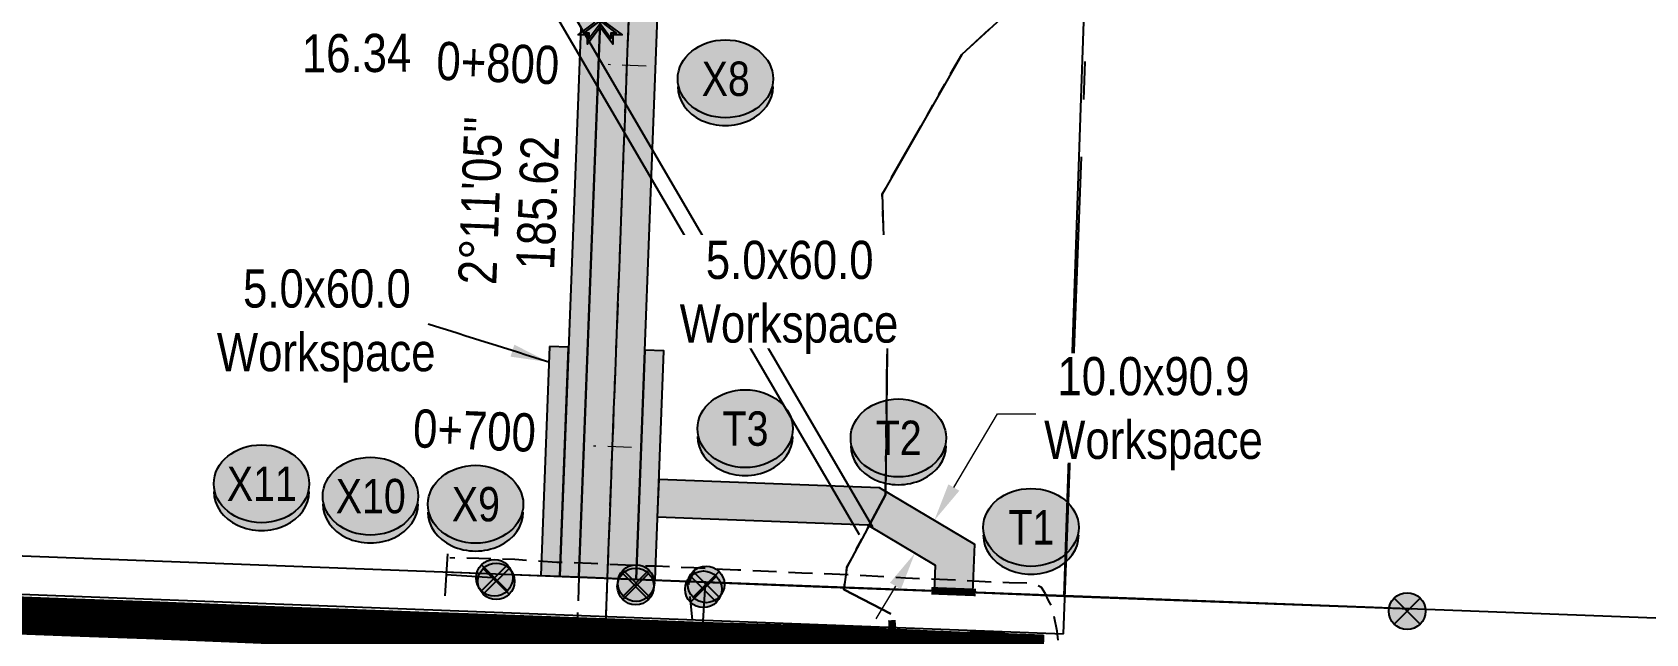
# Model space of a CAD drawing. Extents: x 311053 to 317465, y 5818876 to 5828373.
# Drawn here: x 312528.6 to 312951.4, y 5822612.5 to 5822770 of the extents above; entities that cross this region are included whole.
import ezdxf
from ezdxf.enums import TextEntityAlignment as Align

# ---------------------------------------------------------------- set-up
doc = ezdxf.new("R2010")
doc.units = 0
doc.header["$LTSCALE"] = 5
doc.header["$PDSIZE"] = 0.5
for name, pattern in [('foc-QUARTERLINE', [33, 25, -3, 2, -3]), ('foc-TIELINE', [1.875, 1.25, -0.625]), ('foc-TOPO-ephemeral', [6.25, 3.125, -0.625, 0.625, -0.625, 0.625, -0.625]), ('foc-TRAV', [1.875, 1.25, -0.625]), ('POWERLINE5', [7.8, 2.4, -0.6, 0.6, -0.6, 0.6, -0.6, 2.4]), ('UG_PIPE', [1.875, 1.25, -0.625])]:
    doc.linetypes.add(name, pattern=pattern)
doc.layers.get('Defpoints').update_dxf_attribs({"color": 9})
for name, color, linetype in [('AS-FENCE', 48, 'foc-FENCE'), ('AS-PIPE-UG', 44, 'UG_PIPE'), ('AS-POWER-EXISTING', 72, 'POWERLINE5'), ('AS-POWER-EXISTING-PP', 72, 'Continuous'), ('AS-ROADS', 254, 'Continuous'), ('AS-SYMBOL', 7, 'Continuous'), ('L-BD1', 253, 'Continuous'), ('L-MON', 1, 'Continuous'), ('L-SEC', 7, 'Continuous'), ('L-SECQ', 8, 'foc-QUARTERLINE'), ('L-TITLEDB', 4, 'Continuous'), ('P-CROSSINGS', 250, 'Continuous'), ('P-IOP6', 10, 'Continuous'), ('P-IOP6-H', 21, 'Continuous'), ('P-LTO', 14, 'Continuous'), ('P-PROPOSED', 10, 'Continuous'), ('P-PROPOSED-H', 21, 'Continuous'), ('P-TEMP-H', 41, 'Continuous'), ('P-TEMP_WORKSPACE', 46, 'Continuous'), ('P-TRAV', 4, 'foc-TRAV'), ('T-DRAW', 143, 'foc-TOPO-ephemeral'), ('T-TIE', 201, 'foc-TIELINE'), ('T-WATER', 160, 'Continuous')]:
    doc.layers.add(name, color=color, linetype=linetype)
for name, color, linetype, lineweight in [('AS-GENERAL', 48, 'Continuous', 18), ('P-TEMP-T', 46, 'Continuous', 18), ('T-TIE-T', 201, 'Continuous', 18)]:
    doc.layers.add(name, color=color, linetype=linetype, lineweight=lineweight)
doc.styles.add('80CG', font='ARIALN.TTF', dxfattribs={"height": 10})
doc.styles.add('80L', font='ARIALN.TTF', dxfattribs={"height": 10})
doc.styles.add('Crossing', font='ARIALN.TTF', dxfattribs={"height": 10})
doc.styles.add('foc-LtypeFont', font='ARIALN.TTF', dxfattribs={"height": 7.35})
doc.linetypes.add('foc-FENCE', pattern='A,10,-1,["X",foc-LtypeFont,S=0.2,R=0,X=-0.625,Y=-0.75],-1.24', length=12.24)
doc.linetypes.add('foc-TOPO-flowdirection-NOLINE', pattern='A,0,[">",foc-LtypeFont,S=0.3,R=0,X=0,Y=-0.945],-20,[">",foc-LtypeFont,S=0.3,R=0,X=0,Y=-0.945],0', length=20)
doc.dimstyles.new('Compass 5 000', dxfattribs={"dimscale": 5, "dimtxt": 9, "dimasz": 2, "dimexe": 0.2, "dimexo": 0.0625, "dimgap": 0.5, "dimtad": 0, "dimtih": 1, "dimtoh": 1, "dimzin": 0, "dimdsep": 46, "dimtxsty": '80CG', "dimcen": 0.1, "dimse1": 1, "dimse2": 1, "dimclrd": 256, "dimclrt": 256, "dimaunit": 1, "dimadec": 4, "dimazin": 0, "dimtfac": 0.06, "dimtofl": 0, "dimtmove": 0, "dimatfit": 1, "dimfxl": 0.2, "dimtolj": 1, "dimtzin": 0, "dimlwd": -1, "dimarcsym": 0})

# ---------------------------------------------------------------- blocks, each defined once
blk = doc.blocks.new('POWERPOLE')
h = blk.add_hatch(color=255)
edge = h.paths.add_edge_path()
edge.add_arc((0, 0), 0.96, 0, 360)
at = {"linetype": 'Continuous'}
for p, q in [((0.679, -0.679), (-0.679, 0.679)), ((-0.679, -0.679), (0.679, 0.679))]:
    blk.add_line(p, q, dxfattribs=at)
blk.add_circle((0, 0), 0.96, dxfattribs=at)
blk = doc.blocks.new('xing2')
h = blk.add_hatch(color=50)
h.dxf.hatch_style = 1
edge = h.paths.add_edge_path()
edge.add_ellipse((0, 0), major_axis=(-12.5, 0), ratio=0.816297, start_angle=0, end_angle=360)
h = blk.add_hatch(color=250)
h.dxf.hatch_style = 1
edge = h.paths.add_edge_path()
edge.add_ellipse((0, -2.05), major_axis=(-12.5, 0), ratio=0.816297, start_angle=0, end_angle=180)
edge.add_line((12.5, -2.05), (12.5, 0))
edge.add_ellipse((0, 0), major_axis=(-12.5, 0), ratio=0.816297, start_angle=0, end_angle=180, ccw=False)
edge.add_line((-12.5, 0), (-12.5, -2.05))
at = {"color": 250}
blk.add_ellipse((0, 0), major_axis=(-12.5, 0), ratio=0.816297, dxfattribs=at)
blk.add_ellipse((0, -2.05), major_axis=(-12.5, 0), ratio=0.816297, start_param=0, end_param=3.141593, dxfattribs=at)
at = {"color": 250, "style": 'Crossing'}
blk.add_attdef('CROSSING', text='', height=9, dxfattribs=at).set_placement((0.09, 0.02), align=Align.MIDDLE_CENTER)
at = {"color": 250, "style": 'Crossing', "flags": 1}
for tag, p in [('OWNER', (0.09, -12.49)), ('DESCRIPTION', (0.09, -25.77)), ('LOCATION', (0.09, -39.3)), ('DWG_REF', (0.09, -52.84))]:
    blk.add_attdef(tag, text='', height=9, dxfattribs=at).set_placement(p, align=Align.MIDDLE_CENTER)
blk = doc.blocks.new('*U524')
at = {"color": 210}
blk.add_line((0.067, 1.098), (-0.067, -1.098), dxfattribs=at)
at = {"layer": 'AS-SYMBOL', "color": 210, "flags": 128}
blk.add_lwpolyline([(2.429, -0.148), (0, 0)], dxfattribs=at)
blk = doc.blocks.new('Well_proximity')
h = blk.add_hatch(color=191)
h.dxf.hatch_style = 1
edge = h.paths.add_edge_path()
edge.add_ellipse((0, 0), major_axis=(-12.5, 0), ratio=0.816297, start_angle=0, end_angle=360)
h = blk.add_hatch(color=250)
h.dxf.hatch_style = 1
edge = h.paths.add_edge_path()
edge.add_ellipse((0, -2.05), major_axis=(-12.5, 0), ratio=0.816297, start_angle=0, end_angle=180)
edge.add_line((12.5, -2.05), (12.5, 0))
edge.add_ellipse((0, 0), major_axis=(-12.5, 0), ratio=0.816297, start_angle=0, end_angle=180, ccw=False)
edge.add_line((-12.5, 0), (-12.5, -2.05))
at = {"color": 250}
blk.add_ellipse((0, 0), major_axis=(-12.5, 0), ratio=0.816297, dxfattribs=at)
blk.add_ellipse((0, -2.05), major_axis=(-12.5, 0), ratio=0.816297, start_param=0, end_param=3.141593, dxfattribs=at)
at = {"color": 250, "style": '80L'}
blk.add_attdef('CROSSING', text='', height=9, dxfattribs=at).set_placement((0.09, 0.02), align=Align.MIDDLE_CENTER)
blk = doc.blocks.new('TEMP')
h = blk.add_hatch(color=255)
h.dxf.hatch_style = 1
h.paths.add_polyline_path([(0, 0.251), (-0.666, 1.152), (-0.666, 0.666), (-1.152, 0.666), (-0.251, 0), (-1.152, -0.666), (-0.666, -0.666), (-0.666, -1.152), (0, -0.251), (0.666, -1.152), (0.666, -0.666), (1.152, -0.666), (0.251, 0), (1.152, 0.666), (0.666, 0.666), (0.666, 1.152)])
h.paths.add_polyline_path([(0.566, 0.849), (0.566, 0.566), (0.849, 0.566), (0.083, 0), (0.849, -0.566), (0.566, -0.566), (0.566, -0.849), (0, -0.083), (-0.566, -0.849), (-0.566, -0.566), (-0.849, -0.566), (-0.083, 0), (-0.849, 0.566), (-0.566, 0.566), (-0.566, 0.849), (0, 0.083)], flags=16)
h = blk.add_hatch(color=1)
h.dxf.hatch_style = 1
h.paths.add_polyline_path([(0, 0.083), (-0.566, 0.849), (-0.566, 0.566), (-0.849, 0.566), (-0.083, 0), (-0.849, -0.566), (-0.566, -0.566), (-0.566, -0.849), (0, -0.083), (0.566, -0.849), (0.566, -0.566), (0.849, -0.566), (0.083, 0), (0.849, 0.566), (0.566, 0.566), (0.566, 0.849)])
at = {"color": 1}
for p, q in [((-0.083, 0), (0.083, 0)), ((0, 0.083), (0, -0.083))]:
    blk.add_line(p, q, dxfattribs=at)
at = {"color": 255, "flags": 128}
blk.add_lwpolyline([(-0.251, 0), (-1.152, 0.666), (-0.666, 0.666), (-0.666, 1.152), (0, 0.251), (0.666, 1.152), (0.666, 0.666), (1.152, 0.666), (0.251, 0), (1.152, -0.666), (0.666, -0.666), (0.666, -1.152), (0, -0.251), (-0.666, -1.152), (-0.666, -0.666), (-1.152, -0.666)], close=True, dxfattribs=at)
at = {"color": 1, "flags": 128}
blk.add_lwpolyline([(-0.083, 0), (-0.849, 0.566), (-0.566, 0.566), (-0.566, 0.849), (0, 0.083), (0.566, 0.849), (0.566, 0.566), (0.849, 0.566), (0.083, 0), (0.849, -0.566), (0.566, -0.566), (0.566, -0.849), (0, -0.083), (-0.566, -0.849), (-0.566, -0.566), (-0.849, -0.566)], close=True, dxfattribs=at)
blk = doc.blocks.new('*D664')
at = {"layer": 'Defpoints', "color": 0, "transparency": 16777216}
for p in [(312761.08, 5822644.49), (312765, 5822642.16), (312755.97, 5822635.89)]:
    blk.add_point(p, dxfattribs=at)
at = {"layer": 'P-TEMP-T', "transparency": 16777216}
for p, q in [((312770.11, 5822650.76), (312781.58, 5822670.09)), ((312781.58, 5822670.09), (312791.58, 5822670.09)), ((312754.79, 5822624.96), (312749.69, 5822616.36))]:
    blk.add_line(p, q, dxfattribs=at)
for points in [[(312768.68, 5822651.61), (312771.54, 5822649.91), (312765, 5822642.16)], [(312753.36, 5822625.81), (312756.23, 5822624.11), (312759.9, 5822633.56)]]:
    blk.add_solid(points, dxfattribs=at)
at = {"layer": 'P-TEMP-T', "transparency": 16777216, "insert": (312822.41, 5822670.09), "char_height": 10, "attachment_point": 5, "style": '80CG', "bg_fill": 3, "box_fill_scale": 1.1, "bg_fill_color": 256, "bg_fill_true_color": 13158600, "bg_fill_transparency": 0}
blk.add_mtext('\\A1;10.0x90.9\\PWorkspace', dxfattribs=at)

msp = doc.modelspace()

# ---------------------------------------------------------------- hatches: boundary and pattern name
at = {"layer": 'P-IOP6-H'}
h = msp.add_hatch(color=256, dxfattribs=at)
h.dxf.hatch_style = 1
h.paths.add_polyline_path([(312814.443, 5823417.113), (312547.952, 5823427.289), (312535.015, 5823088.474), (312608.161, 5822915.449), (312669.19, 5822786.737), (312677.428, 5822772.631), (312671.886, 5822627.361), (312686.874, 5822626.791), (312692.582, 5822776.424), (312682.466, 5822793.745), (312621.851, 5822921.585), (312550.13, 5823091.238), (312562.367, 5823411.729), (312828.859, 5823401.553), (312829.425, 5823416.541)])
at = {"layer": 'P-PROPOSED-H'}
h = msp.add_hatch(color=256, dxfattribs=at)
h.dxf.hatch_style = 1
h.paths.add_polyline_path([(312828.859, 5823401.553), (312860.066, 5824220.681), (312919.388, 5825780.728), (313711.879, 5825750.006), (313712.446, 5825764.994), (312904.971, 5825796.296), (312845.078, 5824221.251), (312814.443, 5823417.113), (312547.952, 5823427.289), (312535.015, 5823088.474), (312608.161, 5822915.449), (312669.19, 5822786.737), (312677.428, 5822772.631), (312671.886, 5822627.361), (312686.874, 5822626.791), (312692.582, 5822776.424), (312682.466, 5822793.745), (312621.851, 5822921.585), (312550.13, 5823091.238), (312562.367, 5823411.729)])
at = {"layer": 'P-TEMP-H'}
h = msp.add_hatch(color=256, dxfattribs=at)
h.dxf.hatch_style = 1
h.paths.add_polyline_path([(312677.428, 5822772.631), (312669.19, 5822786.737), (312608.161, 5822915.449), (312535.015, 5823088.474), (312547.952, 5823427.289), (312542.956, 5823427.48), (312529.976, 5823087.552), (312603.598, 5822913.404), (312664.765, 5822784.401), (312672.377, 5822771.367), (312666.891, 5822627.551), (312671.886, 5822627.361)])
h = msp.add_hatch(color=256, dxfattribs=at)
h.dxf.hatch_style = 1
h.paths.add_polyline_path([(312664.182, 5822687.692), (312661.895, 5822627.741), (312666.891, 5822627.551), (312669.177, 5822687.501)])
h = msp.add_hatch(color=256, dxfattribs=at)
h.dxf.hatch_style = 1
h.paths.add_polyline_path([(312689.156, 5822686.741), (312686.869, 5822626.791), (312691.865, 5822626.601), (312694.152, 5822686.551)])
h = msp.add_hatch(color=256, dxfattribs=at)
h.dxf.hatch_style = 1
h.paths.add_polyline_path([(312765.042, 5822623.691), (312765.296, 5822630.356), (312747.577, 5822640.876), (312692.489, 5822642.963), (312692.868, 5822652.955), (312750.496, 5822650.771), (312775.513, 5822635.918), (312775.034, 5822623.312)])

# ---------------------------------------------------------------- linework, layer by layer
at = {"layer": 'AS-FENCE', "flags": 128}
for points in [[(312799.05, 5822622.428), (312803.453, 5822752.721), (312806.519, 5822840.544), (312808.036, 5822886.241), (312815.407, 5823093.235), (312817.129, 5823140.172), (312818.415, 5823175.938), (312786.63, 5823175.733), (312786.549, 5823177.769)], [(312636.845, 5822628.663), (312733.215, 5822624.874), (312764.056, 5822623.691)], [(312775.943, 5822623.29), (312799.09, 5822622.301), (312889.92, 5822618.968)]]:
    msp.add_lwpolyline(points, dxfattribs=at)
at = {"layer": 'AS-GENERAL', "const_width": 2, "flags": 128}
for points in [[(312764.216, 5822623.724), (312775.86, 5822623.279)], [(312754.462, 5822591.646), (312753.89, 5822616.018)]]:
    msp.add_lwpolyline(points, dxfattribs=at)
at = {"layer": 'AS-PIPE-UG', "flags": 128}
for points in [[(312026.73, 5822595.697), (312395.54, 5822581.117), (312644.933, 5822571.599), (312662.128, 5822570.076), (312678.489, 5822570.117), (312693.725, 5822572.163), (312704.449, 5822573.028), (312705.803, 5822585.205), (312705.356, 5822598.504), (312701.814, 5822613.702), (312700.707, 5822625.711), (312702.332, 5822629.348)], [(312831.409, 5822579.519), (312816.229, 5822579.961), (312806.876, 5822581.519), (312805.24, 5822582.946), (312800.14, 5822591.913), (312799.325, 5822596.946), (312797.653, 5822608.62), (312797.203, 5822613.108), (312796.224, 5822617.678), (312795.786, 5822619.747), (312794.877, 5822621.19), (312794.112, 5822622.868), (312793.084, 5822624.61), (312790.671, 5822625.678), (312784.577, 5822625.766), (312771.151, 5822626.437), (312757.474, 5822627.031), (312742.312, 5822627.893), (312730.252, 5822628.342), (312713.469, 5822629.127), (312709.526, 5822629.306), (312701.99, 5822629.715), (312692.028, 5822630.119), (312688.173, 5822630.192), (312675.109, 5822630.84), (312666.097, 5822631.143), (312655.04, 5822631.878), (312638.037, 5822632.332)]]:
    msp.add_lwpolyline(points, dxfattribs=at)
at = {"layer": 'AS-POWER-EXISTING', "flags": 128}
msp.add_lwpolyline([(312788.948, 5821859.451), (312787.559, 5821874.312), (312785.082, 5821889.021), (312783.192, 5821902.761), (312781.366, 5821917.011), (312779.718, 5821928.708), (312778.059, 5821939.904), (312776.503, 5821949.86), (312774.704, 5821963.539), (312773.942, 5821981.73), (312773.949, 5821995.891), (312775.716, 5822041.689), (312777.308, 5822082.196), (312778.835, 5822133.169), (312780.857, 5822178.242), (312781.499, 5822215.846), (312782.82, 5822253.604), (312786.134, 5822294.039), (312786.709, 5822328.946), (312788.043, 5822359.207), (312788.905, 5822390.932), (312789.228, 5822406.296), (312786.708, 5822413.33), (312783.481, 5822421.978), (312775.731, 5822442.237), (312764.249, 5822473.023), (312757.425, 5822492.628), (312746.905, 5822507.079), (312730.111, 5822525.193), (312724.266, 5822531.184), (312720.842, 5822534.887), (312712.897, 5822544.129), (312704.003, 5822555.186), (312702.448, 5822561.974), (312702.809, 5822570.353), (312703.805, 5822578.458), (312703.556, 5822585.542), (312704.149, 5822590.404), (312704.331, 5822597.996), (312704.257, 5822613.221), (312705.059, 5822625.649)], dxfattribs=at)
at = {"layer": 'AS-ROADS', "const_width": 9.999, "flags": 128}
msp.add_lwpolyline([(312518.6, 5822617.519), (312528.793, 5822617.112), (312538.997, 5822616.726), (312549.203, 5822616.363), (312559.41, 5822616.007), (312569.598, 5822615.597), (312579.776, 5822615.188), (312589.924, 5822614.761), (312600.067, 5822614.389), (312610.246, 5822614.022), (312620.379, 5822613.649), (312630.563, 5822613.256), (312640.741, 5822612.921), (312650.914, 5822612.561), (312661.096, 5822612.188), (312671.292, 5822611.806), (312681.481, 5822611.441), (312691.659, 5822611.05), (312701.831, 5822610.66), (312712.063, 5822610.322), (312722.196, 5822610.046), (312732.347, 5822609.728), (312742.58, 5822609.361), (312752.872, 5822608.894), (312763.1, 5822608.39), (312773.297, 5822607.972), (312778.847, 5822608.307), (312783.527, 5822607.643), (312793.652, 5822607.25)], dxfattribs=at)
at = {"layer": 'Defpoints', "color": 5}
msp.add_polyline3d([(312678.81, 5822612.257, 855.668), (312679.093, 5822619.666, 854.916), (312679.375, 5822627.075, 854.972), (312679.657, 5822634.448, 855.094), (312679.938, 5822641.821, 855.192), (312680.219, 5822649.194, 855.242), (312680.5, 5822656.567, 855.274), (312680.782, 5822663.94, 855.295), (312681.063, 5822671.313, 855.336), (312681.344, 5822678.686, 855.229), (312681.625, 5822686.059, 855.228), (312681.907, 5822693.432, 855.117), (312682.188, 5822700.805, 855.047), (312682.469, 5822708.178, 855.071), (312682.75, 5822715.551, 855.093), (312683.032, 5822722.924, 855.11), (312683.313, 5822730.297, 855.197), (312683.594, 5822737.67, 855.26), (312683.875, 5822745.043, 855.234), (312684.157, 5822752.416, 855.121), (312684.438, 5822759.789, 855.138), (312684.719, 5822767.162, 855.289), (312685.001, 5822774.536, 855.433)], dxfattribs=at)
at = {"layer": 'L-SEC'}
msp.add_lwpolyline([(311995.365, 5822643.026), (312798.792, 5822612.462)], dxfattribs=at)
at = {"layer": 'L-SECQ'}
msp.add_line((312798.792, 5822612.459), (312860.061, 5824220.681), dxfattribs=at)
at = {"layer": 'L-TITLEDB'}
for p, q in [((311995.751, 5822653.071), (312799.175, 5822622.514)), ((312799.175, 5822622.514), (313592.648, 5822592.272))]:
    msp.add_line(p, q, dxfattribs=at)
at = {"layer": 'P-IOP6', "flags": 128}
msp.add_lwpolyline([(312814.443, 5823417.113), (312547.952, 5823427.289), (312535.015, 5823088.474), (312608.161, 5822915.449), (312669.19, 5822786.737), (312677.428, 5822772.631), (312671.886, 5822627.361), (312686.874, 5822626.791), (312692.582, 5822776.424), (312682.466, 5822793.745), (312621.851, 5822921.585), (312550.13, 5823091.238), (312562.367, 5823411.729), (312828.859, 5823401.553), (312829.425, 5823416.541)], close=True, dxfattribs=at)
at = {"layer": 'P-LTO', "flags": 128}
msp.add_lwpolyline([(312814.443, 5823417.113), (312547.952, 5823427.289), (312535.015, 5823088.474), (312608.161, 5822915.449), (312669.19, 5822786.737), (312677.428, 5822772.631), (312671.886, 5822627.361), (312686.874, 5822626.791), (312692.582, 5822776.424), (312682.466, 5822793.745), (312621.851, 5822921.585), (312550.13, 5823091.238), (312562.367, 5823411.729), (312828.859, 5823401.553), (312829.425, 5823416.541)], close=True, dxfattribs=at)
at = {"layer": 'P-PROPOSED', "flags": 128}
msp.add_lwpolyline([(312828.859, 5823401.553), (312860.066, 5824220.681), (312919.388, 5825780.728), (313711.879, 5825750.006), (313712.446, 5825764.994), (312904.971, 5825796.296), (312845.078, 5824221.251), (312814.443, 5823417.113), (312547.952, 5823427.289), (312535.015, 5823088.474), (312608.161, 5822915.449), (312669.19, 5822786.737), (312677.428, 5822772.631), (312671.886, 5822627.361), (312686.874, 5822626.791), (312692.582, 5822776.424), (312682.466, 5822793.745), (312621.851, 5822921.585), (312550.13, 5823091.238), (312562.367, 5823411.729), (312828.859, 5823401.553)], dxfattribs=at)
at = {"layer": 'P-TEMP_WORKSPACE'}
msp.add_lwpolyline([(312677.428, 5822772.631), (312669.19, 5822786.737), (312608.161, 5822915.449), (312535.015, 5823088.474), (312547.952, 5823427.289), (312542.956, 5823427.48), (312529.976, 5823087.552), (312603.598, 5822913.404), (312664.765, 5822784.401), (312672.377, 5822771.367), (312666.891, 5822627.551), (312671.886, 5822627.361)], close=True, dxfattribs=at)
at = {"layer": 'P-TEMP_WORKSPACE', "flags": 128}
for points in [[(312664.182, 5822687.692), (312661.895, 5822627.741), (312666.891, 5822627.551), (312669.177, 5822687.501)], [(312689.156, 5822686.741), (312686.869, 5822626.791), (312691.865, 5822626.601), (312694.152, 5822686.551)], [(312765.042, 5822623.691), (312765.296, 5822630.356), (312747.577, 5822640.876), (312692.489, 5822642.963), (312692.868, 5822652.955), (312750.496, 5822650.771), (312775.513, 5822635.918), (312775.034, 5822623.312)]]:
    msp.add_lwpolyline(points, close=True, dxfattribs=at)
at = {"layer": 'P-TRAV'}
msp.add_line((312671.881, 5822627.361), (312670.348, 5822587.164), dxfattribs=at)
at = {"layer": 'T-DRAW', "flags": 128}
msp.add_lwpolyline([(312753.573, 5822617.629), (312741.277, 5822624.066), (312742.093, 5822629.894), (312752.201, 5822648.851), (312752.643, 5822686.062), (312751.34, 5822727.572), (312772.165, 5822764.227), (312793.571, 5822783.788), (312804.22, 5822799.802), (312806.511, 5822804.791), (312812.731, 5822819.129), (312823.836, 5822827.127), (312826.571, 5822838.845), (312827.071, 5822852.248), (312816.969, 5822868.066), (312814.055, 5822880.791), (312813.527, 5822888.873), (312810.227, 5822903.093), (312806.497, 5822914.591), (312786.934, 5822934.455), (312780.31, 5822949.833), (312781.233, 5822963.702), (312775.915, 5822972.189), (312764.411, 5822978.095), (312757.389, 5822978.451), (312751.947, 5822992.518), (312745.103, 5823008.665), (312739.324, 5823026.565), (312735.19, 5823037.033), (312737.037, 5823043.782), (312763.212, 5823064.899), (312769.473, 5823076.317), (312775.755, 5823089.101), (312781.502, 5823117.512), (312786.017, 5823138.955), (312789.792, 5823147.457), (312796.11, 5823154.518), (312807.834, 5823160.849), (312815.913, 5823166.28), (312817.807, 5823175.558), (312819.27, 5823179.421), (312821.3, 5823185.228), (312821.235, 5823194.397)], dxfattribs=at)
at = {"layer": 'T-DRAW', "linetype": 'foc-TOPO-flowdirection-NOLINE', "flags": 128}
msp.add_lwpolyline([(312821.235, 5823194.397), (312821.3, 5823185.228), (312819.27, 5823179.421), (312817.807, 5823175.558), (312815.913, 5823166.28), (312807.834, 5823160.849), (312796.11, 5823154.518), (312789.792, 5823147.457), (312786.017, 5823138.955), (312781.502, 5823117.512), (312775.755, 5823089.101), (312769.473, 5823076.317), (312763.212, 5823064.899), (312737.037, 5823043.782), (312735.19, 5823037.033), (312739.324, 5823026.565), (312745.103, 5823008.665), (312751.947, 5822992.518), (312757.389, 5822978.451), (312764.411, 5822978.095), (312775.915, 5822972.189), (312781.233, 5822963.702), (312780.31, 5822949.833), (312786.934, 5822934.455), (312806.497, 5822914.591), (312810.227, 5822903.093), (312813.527, 5822888.873), (312814.055, 5822880.791), (312816.969, 5822868.066), (312827.071, 5822852.248), (312826.571, 5822838.845), (312823.836, 5822827.127), (312812.731, 5822819.129), (312806.511, 5822804.791), (312804.22, 5822799.802), (312793.571, 5822783.788), (312772.165, 5822764.227), (312751.34, 5822727.572), (312752.643, 5822686.062), (312752.201, 5822648.851), (312742.093, 5822629.894), (312741.277, 5822624.066), (312753.573, 5822617.629)], dxfattribs=at)
at = {"layer": 'T-TIE-T', "linetype": 'foc-TIELINE'}
for p, q in [((312689.493, 5822761.141), (312679.501, 5822761.522)), ((312685.681, 5822661.224), (312675.689, 5822661.605))]:
    msp.add_line(p, q, dxfattribs=at)
at = {"layer": 'T-WATER', "flags": 128}
for points in [[(312748.874, 5822640.381), (312664.765, 5822784.401), (312603.598, 5822913.404), (312534.561, 5823076.709), (312246.311, 5823105.827), (312077.083, 5823180.245)], [(312745.42, 5822638.364), (312661.224, 5822782.533), (312599.947, 5822911.768), (312531.8, 5823072.967), (312245.28, 5823101.912), (312075.473, 5823176.584)]]:
    msp.add_lwpolyline(points, dxfattribs=at)

# ---------------------------------------------------------------- block references
at = {"xscale": 4.999999999999967, "yscale": 4.999999999999967, "zscale": 4.999999999999967}
msp.add_blockref('*U524', (312637.121, 5822627.882), dxfattribs=at)
at = {"layer": 'AS-POWER-EXISTING', "xscale": 4.999999999999978, "yscale": 4.999999999999978, "zscale": 4.999999999999978}
for p in [(312686.736, 5822624.843), (312686.836, 5822625.729), (312705.185, 5822625.396), (312704.495, 5822624.1)]:
    msp.add_blockref('POWERPOLE', p, dxfattribs=at)
at = {"layer": 'AS-POWER-EXISTING', "color": 3, "xscale": 4.999495499999933, "yscale": 4.999495499999933, "zscale": 4.999495499999933}
msp.add_blockref('POWERPOLE', (312888.879, 5822618.382), dxfattribs=at)
at = {"layer": 'AS-POWER-EXISTING-PP', "color": 3, "xscale": 4.999495499999981, "yscale": 4.999495499999981, "zscale": 4.999495499999981}
for p in [(312649.73, 5822627.096), (312650.202, 5822626.187)]:
    msp.add_blockref('POWERPOLE', p, dxfattribs=at)
at = {"layer": 'L-MON', "color": 3, "xscale": 4.999495499999981, "yscale": 4.999495499999981, "zscale": 4.999495499999981}
msp.add_blockref('TEMP', (312677.428, 5822772.631), dxfattribs=at)
at = {"layer": 'P-CROSSINGS', "linetype": 'Continuous', "xscale": 0.9998991, "yscale": 0.9998991, "zscale": 0.9998991}
for p, values in [((312710.26, 5822757.812), {'CROSSING': 'X8'}), ((312588.713, 5822651.743), {'CROSSING': 'X11'}), ((312617.248, 5822648.494), {'CROSSING': 'X10'}), ((312644.795, 5822646.376), {'CROSSING': 'X9'})]:
    msp.add_blockref('xing2', p, dxfattribs=at).add_auto_attribs(values)
at = {"layer": 'P-CROSSINGS', "xscale": 0.9998991, "yscale": 0.9998991, "zscale": 0.9998991}
msp.add_blockref('Well_proximity', (312715.439, 5822666.178), dxfattribs=at).add_auto_attribs({'CROSSING': 'T3'})

# ---------------------------------------------------------------- texts
at = {"layer": 'L-BD1', "style": '80L'}
for s, rotation, p in [('16.34', 0.38641, (312613.608, 5822764.566)), ("2°11'05''", 87.8138, (312646.051, 5822725.906)), ('185.62', 87.8138, (312661.039, 5822725.334))]:
    msp.add_text(s, height=9.999, rotation=rotation, dxfattribs=at).set_placement(p, align=Align.MIDDLE)
at = {"layer": 'T-TIE-T', "style": '80L'}
for s, p in [('0+800', (312650.64, 5822761.964)), ('0+700', (312644.524, 5822665.702))]:
    msp.add_text(s, height=9.999, rotation=357.81537, dxfattribs=at).set_placement(p, align=Align.MIDDLE_CENTER)

# ---------------------------------------------------------------- next in the draw order: texts
at = {"layer": 'P-TEMP-T', "char_height": 9.99899, "attachment_point": 1, "style": '80L', "bg_fill": 3, "box_fill_scale": 1.15, "bg_fill_color": 256, "bg_fill_true_color": 256, "bg_fill_transparency": 0}
for insert in [(312698.775, 5822715.387), (312577.521, 5822707.892)]:
    msp.add_mtext_dynamic_manual_height_columns('\\pi6.3513;5.0x60.0\\P\\pi-0.50338;Workspace', width=55.63146, gutter_width=50, heights=[0], dxfattribs=dict(at, insert=insert))

# ---------------------------------------------------------------- next in the draw order: dimensions: what is measured, and where the dimension line sits
at = {"layer": 'P-TEMP-T'}
dim = msp.add_linear_dim(base=(312765.003, 5822642.158), p1=(312755.971, 5822635.892), p2=(312761.075, 5822644.49), angle=59.30091, text='10.0x90.9\\PWorkspace', dimstyle='Compass 5 000', override={"dimtfill": 1}, dxfattribs=at)
dim.commit()
dim.dimension.update_dxf_attribs({"geometry": '*D664', "text_midpoint": (312822.407, 5822670.086), "dimtype": 161})

# ---------------------------------------------------------------- next in the draw order: leaders
at = {"layer": 'P-TEMP-T', "path_type": 1}
msp.add_leader([(312663.995, 5822683.6), (312632.353, 5822693.552)], dimstyle='Compass 5 000', override={"dimgap": 0.5, "dimtad": 0}, dxfattribs=at)

# ---------------------------------------------------------------- next in the draw order: linework, layer by layer
at = {"layer": 'T-TIE', "flags": 128}
msp.add_lwpolyline([(312747.593, 5821989.141), (312763.23, 5822401.131), (312731.071, 5822486.063), (312676.266, 5822545.575), (312679.375, 5822627.075), (312685.001, 5822774.536), (312675.828, 5822790.241), (312615.006, 5822918.517), (312542.572, 5823089.856), (312555.16, 5823419.509), (312821.646, 5823409.334), (312852.567, 5824220.965), (312912.174, 5825788.513), (313752.361, 5825756.03), (314297.687, 5825736.093), (314332.464, 5825686.874), (314477.784, 5825700.102)], dxfattribs=at)

# ---------------------------------------------------------------- next in the draw order: block references
at = {"layer": 'P-CROSSINGS', "xscale": 0.9998991, "yscale": 0.9998991, "zscale": 0.9998991}
for p, values in [((312755.577, 5822663.751), {'CROSSING': 'T2'}), ((312790.32, 5822640.308), {'CROSSING': 'T1'})]:
    msp.add_blockref('Well_proximity', p, dxfattribs=at).add_auto_attribs(values)

doc.saveas('drawing.dxf')
